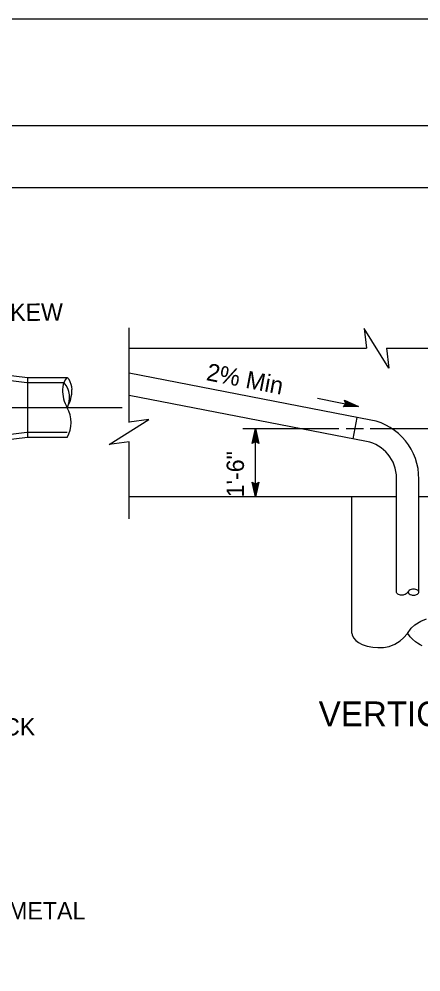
# Model space of a CAD drawing. Extents: x -894 to 866, y -472 to 714.
# Drawn here: x -41.8 to 120.5, y 329 to 713.6 of the extents above; entities that cross this region are included whole.
import ezdxf

# ---------------------------------------------------------------- set-up
doc = ezdxf.new("R2010")
doc.units = 0
for name, color, linetype in [('56 Stage 3 Anno', 7, 'Continuous'), ('57 Undefined', 7, 'Continuous'), ('59 Sndwall Anno', 7, 'Continuous'), ('60 Nongeo Data', 7, 'Continuous'), ('border_PLOTTING-ELEMENTS', 7, 'Continuous'), ('border_rw_22x34_Cut_Lines', 7, 'Continuous'), ('border_SHEET', 7, 'Continuous')]:
    doc.layers.add(name, color=color, linetype=linetype)

msp = doc.modelspace()

# ---------------------------------------------------------------- linework, layer by layer
at = {"layer": '56 Stage 3 Anno'}
for p, q in [((78.71, 560.63), (95.31, 557.23)), ((89.17, 557.13), (90.22, 558.27)), ((90.22, 558.27), (89.7, 559.75)), ((89.7, 559.75), (89.7, 559.75)), ((89.7, 559.75), (95.31, 557.23)), ((92.61, 557.79), (89.71, 557.74)), ((89.84, 559.35), (93.96, 557.51)), ((90, 558.96), (92.61, 557.79)), ((91.25, 558.07), (90.01, 558.05)), ((90.1, 558.58), (91.25, 558.07)), ((-0.19, 556.72), (-210.67, 556.72)), ((95.31, 557.23), (89.17, 557.13)), ((89.17, 557.13), (89.17, 557.13)), ((93.95, 557.51), (89.47, 557.44)), ((95.31, 557.23), (95.31, 557.23)), ((48.55, 548.32), (87.36, 548.32)), ((52.4, 542.32), (53.74, 548.32)), ((52.75, 542.54), (53.74, 546.94)), ((53.74, 520.71), (53.74, 548.32)), ((53.74, 548.32), (53.74, 548.32)), ((53.74, 548.32), (55.07, 542.32)), ((53.74, 546.93), (54.71, 542.55)), ((90.29, 548.32), (97.29, 548.32)), ((100, 548.32), (127.07, 548.32)), ((53.74, 543.12), (52.4, 542.32)), ((52.4, 542.32), (52.4, 542.32)), ((53.11, 542.77), (53.73, 545.56)), ((53.46, 542.95), (53.73, 544.17)), ((53.73, 545.56), (54.36, 542.73)), ((53.73, 544.17), (54, 542.97)), ((55.07, 542.32), (53.74, 543.12)), ((55.07, 542.32), (55.07, 542.32)), ((53.74, 520.71), (52.41, 526.71)), ((52.41, 526.71), (52.41, 526.71)), ((52.41, 526.71), (53.74, 525.91)), ((53.73, 522.1), (52.77, 526.48)), ((53.74, 523.48), (53.11, 526.3)), ((53.74, 524.86), (53.47, 526.07)), ((53.74, 525.91), (55.08, 526.71)), ((55.08, 526.71), (53.74, 520.71)), ((54.72, 526.5), (53.74, 522.09)), ((54.36, 526.26), (53.74, 523.48)), ((54.01, 526.09), (53.74, 524.86)), ((55.08, 526.71), (55.08, 526.71)), ((53.74, 520.71), (53.74, 520.71))]:
    msp.add_line(p, q, dxfattribs=at)
for points in [[(-33.26, 556.72), (-53.31, 556.72)], [(-26.25, 556.72), (-30.26, 556.72)], [(-3.2, 556.72), (-23.24, 556.72)]]:
    msp.add_lwpolyline(points, dxfattribs=at)
at = {"layer": '60 Nongeo Data'}
for p, q in [((2.65, 550.71), (2.65, 588.95)), ((107.54, 572.71), (97.54, 588.71)), ((97.54, 588.71), (98.54, 580.71)), ((2.65, 580.71), (98.54, 580.71)), ((106.54, 580.71), (149, 580.71)), ((106.54, 580.71), (107.54, 572.71)), ((-38.61, 566.74), (-62.61, 569.74)), ((-38.36, 568.72), (-62.36, 571.72)), ((100.28, 551.74), (2.65, 570.71)), ((-38.36, 568.72), (-38.36, 544.72)), ((-22.36, 568.72), (-38.36, 568.72)), ((-23.96, 566.72), (-38.36, 566.72)), ((98.51, 543.08), (2.65, 561.71)), ((-5.35, 541.92), (10.65, 551.92)), ((10.65, 551.92), (2.65, 550.92)), ((94.65, 552.83), (92.96, 544.16)), ((-38.61, 546.71), (-62.61, 543.71)), ((-22.36, 546.72), (-38.36, 546.72)), ((-38.36, 544.72), (-62.36, 541.72)), ((-22.36, 544.72), (-38.36, 544.72)), ((2.65, 542.92), (-5.35, 541.92)), ((2.65, 511.91), (2.65, 542.92)), ((110.65, 482.31), (110.65, 528.36)), ((119.65, 482.31), (119.65, 528.03)), ((110.65, 520.71), (2.65, 520.71)), ((92.65, 465.71), (92.65, 520.71)), ((149, 520.71), (119.65, 520.71))]:
    msp.add_line(p, q, dxfattribs=at)
for points in [[(119.65, 482.31), (119.63, 482.44), (119.53, 482.69), (119.34, 482.9), (119.12, 483.07), (118.82, 483.22), (118.42, 483.35), (117.96, 483.44), (117.55, 483.48), (117.09, 483.47), (116.63, 483.38), (116.18, 483.2), (115.75, 482.93), (115.47, 482.69), (115.16, 482.33), (114.86, 481.92), (114.55, 481.63), (114.08, 481.33), (113.6, 481.15), (113.28, 481.09), (112.71, 481.07), (112.24, 481.12), (111.83, 481.22), (111.51, 481.33), (111.18, 481.51), (110.91, 481.73), (110.78, 481.9), (110.68, 482.09), (110.65, 482.31)], [(115.16, 482.3), (115.44, 481.92), (115.74, 481.63), (116.21, 481.33), (116.69, 481.15), (117.02, 481.09), (117.59, 481.07), (118.05, 481.12), (118.46, 481.22), (118.78, 481.33), (119.11, 481.51), (119.38, 481.73), (119.52, 481.9), (119.61, 482.09), (119.65, 482.31)], [(92.65, 465.71), (92.71, 465.09), (93.24, 463.84), (94.18, 462.77), (95.28, 461.96), (96.76, 461.21), (98.75, 460.53), (101.06, 460.07), (103.11, 459.9), (105.41, 459.94), (107.69, 460.41), (109.93, 461.28), (112.1, 462.62), (113.51, 463.83), (115.05, 465.64), (116.55, 467.68), (118.08, 469.13), (120.41, 470.61), (122.81, 471.51)], [(120.94, 460.66), (120.14, 460.98), (119.11, 461.66), (118.26, 462.26), (117.08, 463.28), (116.19, 464.23), (115.58, 465.02), (115.13, 465.67)]]:
    msp.add_lwpolyline(points, dxfattribs=at)
for centre, radius, start, end in [((-14.74, 563.38), 9.6, 150.6183, 175.8184), ((-14.74, 563.38), 9.6, 150.6183, 175.8184), ((-14.74, 563.38), 9.6, 150.6183, 175.8184), ((-14.74, 563.38), 9.6, 150.6183, 175.8184), ((-14.74, 563.38), 9.6, 150.6183, 175.8184), ((-30.56, 560.8), 9.15, 333.5636, 40.3491), ((-22.19, 567.78), 0.961, 100.4424, 161.3508), ((-22.19, 567.78), 0.961, 100.4424, 161.3508), ((-22.19, 567.78), 0.961, 100.4424, 161.3508), ((-22.19, 567.78), 0.961, 100.4424, 161.3508), ((-22.19, 567.78), 0.961, 100.4424, 161.3508), ((-22.54, 567.78), 0.961, 18.6482, 79.5566), ((-22.54, 567.78), 0.961, 18.6482, 79.5566), ((-22.54, 567.78), 0.961, 18.6482, 79.5566), ((-22.54, 567.78), 0.961, 18.6482, 79.5566), ((-22.54, 567.78), 0.961, 18.6482, 79.5566), ((-29.99, 563.38), 9.6, 4.1807, 29.3807), ((-29.99, 563.38), 9.6, 4.1807, 29.3807), ((-29.99, 563.38), 9.6, 4.1807, 29.3807), ((-29.99, 563.38), 9.6, 4.1807, 29.3807), ((-29.99, 563.38), 9.6, 4.1807, 29.3807), ((-9.24, 564.13), 15.07, 180.2096, 209.4346), ((-9.24, 564.13), 15.07, 180.2096, 209.4346), ((-9.24, 564.13), 15.07, 180.2096, 209.4346), ((-9.24, 564.13), 15.07, 180.2096, 209.4346), ((-9.24, 564.13), 15.07, 180.2096, 209.4346), ((-35.49, 564.13), 15.07, 330.5644, 359.7894), ((-35.49, 564.13), 15.07, 330.5644, 359.7894), ((-35.49, 564.13), 15.07, 330.5644, 359.7894), ((-35.49, 564.13), 15.07, 330.5644, 359.7894), ((-35.49, 564.13), 15.07, 330.5644, 359.7894), ((-32.82, 550.72), 12.05, 330.1504, 29.849), ((95.66, 528.19), 24, 359.2303, 78.8991), ((95.65, 528.36), 15, 0, 79)]:
    msp.add_arc(centre, radius, start, end, dxfattribs=at)
at = {"layer": 'border_PLOTTING-ELEMENTS'}
for points in [[(-894.04, -472.43), (865.96, -472.43), (865.96, 713.58), (-894.04, 713.58)], [(-864.04, 670.58), (835.96, 670.58), (835.96, -429.43), (-864.04, -429.43)]]:
    msp.add_lwpolyline(points, close=True, dxfattribs=at)
at = {"layer": 'border_rw_22x34_Cut_Lines'}
msp.add_lwpolyline([(-864.04, 670.58), (835.96, 670.58), (835.96, -429.43), (-864.04, -429.43)], close=True, dxfattribs=at)
at = {"layer": 'border_SHEET'}
msp.add_line((-814.04, 645.58), (810.96, 645.58), dxfattribs=at)

# ---------------------------------------------------------------- texts
at = {"layer": '57 Undefined'}
for s, rotation, p in [('BENT SKEW', 0.5, (-79.18, 591.39)), ('2% Min', 349, (33.5, 567.89)), ('1\'-6" ', 90, (49.03, 520.55))]:
    msp.add_text(s, height=7, rotation=rotation, dxfattribs=at).set_placement(p)
for s, height, p in [('VERTICAL', 10, (79.22, 428.17)), ('TOP OF DECK', 7, (-98.71, 424.43)), ('0.135" SHEET METAL', 7, (-109.39, 350.19))]:
    msp.add_text(s, height=height, dxfattribs=at).set_placement(p)
at = {"layer": '59 Sndwall Anno'}
msp.add_text('.', height=0.8, dxfattribs=at).set_placement((117.72, 466.42))

doc.saveas('drawing.dxf')
